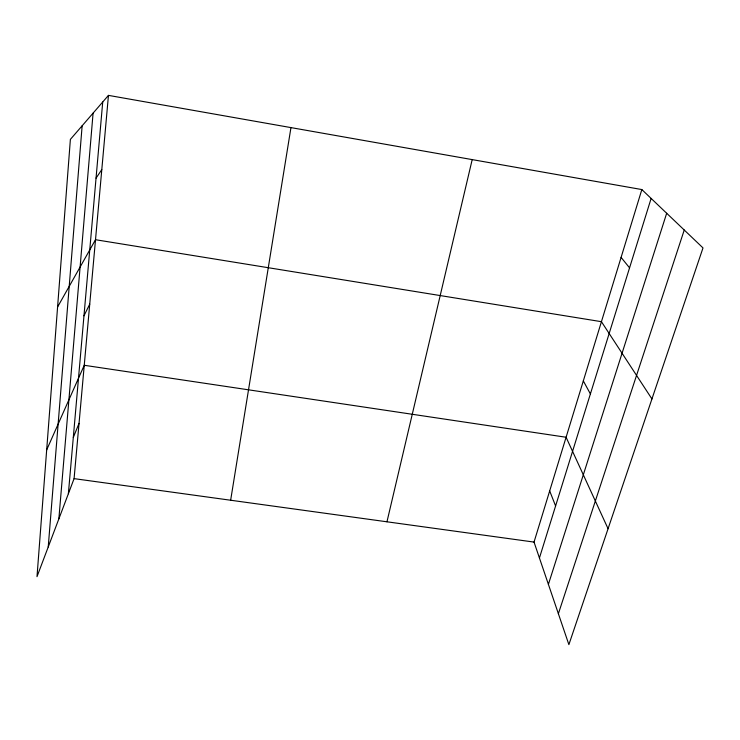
<?xml version="1.0" encoding="UTF-8"?>
<svg xmlns="http://www.w3.org/2000/svg" width="740" height="740" viewBox="0 0 740 740"><rect width="100%" height="100%" fill="white"/><g stroke="black" fill="none" stroke-linecap="round" stroke-linejoin="round"><path stroke-width="1.11" d="M48.23 546.971L82.14 125.791M58.858 518.87L93.083 113.146M68.367 493.737L102.721 102M108.456 95.377L70.383 139.388L37 576.663L74.083 478.632L108.456 95.377L641.839 189.56L703 247.918L568.884 644.623L534.03 542.087L641.839 189.56M230.649 500.231L290.959 127.604M386.964 521.793L472.194 159.609M539.432 557.988L651.126 198.422M548.396 584.36L666.675 213.268M558.376 613.728L684.241 230.02M73.306 437.451L79.041 423.363M46.675 449.892L84.249 365.282L566.091 437.248L608.067 528.73M83.972 315.804L89.734 304.14M57.59 306.98L95.506 239.714L601.435 321.687L651.94 398.953M96.052 178.137L101.796 169.608M74.083 478.632L534.03 542.087M621.091 257.409L629.555 267.843M583.324 380.906L590.39 393.93M549.681 490.916L555.592 505.957"/></g></svg>
